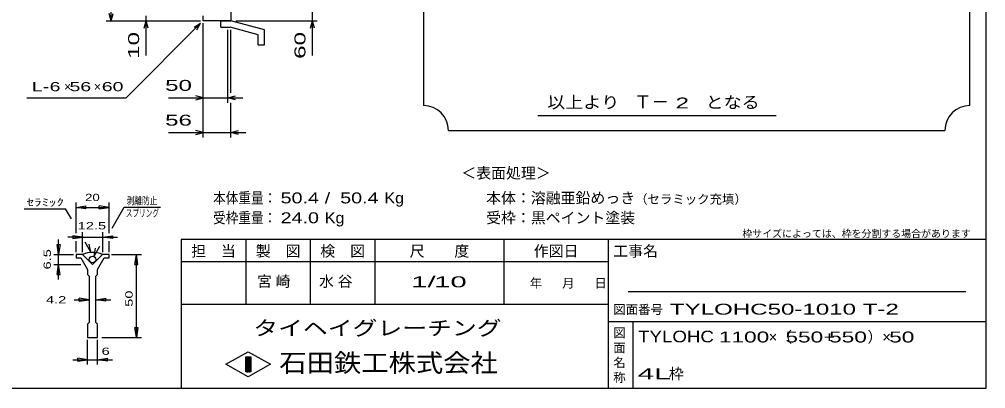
# Model space of a CAD drawing. Units: millimetres, scale not verified. Extents: x -1820 to 1736, y -1282 to 1048.
# Drawn here: x -210 to 1736, y -1152 to -408 of the extents above; entities that cross this region are included whole.
import ezdxf
from ezdxf.enums import TextEntityAlignment as Align

# ---------------------------------------------------------------- set-up
doc = ezdxf.new("R2010")
doc.units = ezdxf.units.MM
doc.header["$LTSCALE"] = 10
for name, color, linetype, lineweight in [('0_2', 150, 'Continuous', 25), ('19', 6, 'Continuous', 25), ('22', 2, 'Continuous', 25), ('32', 4, 'Continuous', 25)]:
    doc.layers.add(name, color=color, linetype=linetype, lineweight=lineweight)
doc.styles.add('ベクトル', font='')
doc.styles.get('ベクトル').set_extended_font_data('ベクトル')

msp = doc.modelspace()

# ---------------------------------------------------------------- linework, layer by layer
at = {"layer": '0_2'}
for p, q in [((1736, 1048.5), (1736, -1151.5)), ((1736, -851.5), (116, -851.5)), ((116, -851.5), (116, -1151.5)), ((246, -851.5), (246, -981.5)), ((376, -981.5), (376, -851.5)), ((506, -851.5), (506, -981.5)), ((766, -981.5), (766, -851.5)), ((976, -851.5), (976, -1151.5)), ((976, -896.5), (116, -896.5)), ((1696, -956.5), (1016, -956.5)), ((116, -981.5), (976, -981.5)), ((976, -1016.5), (1736, -1016.5)), ((1026, -1151.5), (1026, -1016.5)), ((206, -1102.5), (251, -1077.5)), ((246, -1087.5), (256, -1087.5)), ((246, -1117.5), (246, -1087.5)), ((246, -1087.5), (248, -1087.5)), ((248, -1087.5), (248, -1117.5)), ((250, -1117.5), (250, -1087.5)), ((250, -1087.5), (252, -1087.5)), ((251, -1077.5), (296, -1102.5)), ((252, -1087.5), (252, -1117.5)), ((254, -1117.5), (254, -1087.5)), ((254, -1087.5), (256, -1087.5)), ((256, -1087.5), (256, -1117.5)), ((256, -1087.5), (256, -1117.5)), ((251, -1127.5), (206, -1102.5)), ((296, -1102.5), (251, -1127.5)), ((256, -1117.5), (246, -1117.5)), ((248, -1117.5), (250, -1117.5)), ((252, -1117.5), (254, -1117.5)), ((1736, -1151.5), (-1724, -1151.5))]:
    msp.add_line(p, q, dxfattribs=at)
at = {"layer": '19'}
for p, q in [((216, 709), (216, -411)), ((160, -411), (160, -401)), ((216, -411), (160, -411)), ((195.99, -424.01), (195.99, -411.01)), ((195.99, -424.01), (214.28, -424.01)), ((196, -411), (216, -411)), ((270.61, -439.1), (214.28, -424.01)), ((283.61, -429.12), (216, -411)), ((270.61, -459.12), (270.61, -439.1)), ((283.61, -459.12), (283.61, -429.12)), ((270.61, -459.12), (283.61, -459.12))]:
    msp.add_line(p, q, dxfattribs=at)
at = {"layer": '22', "color": 4}
for p, q in [((604, 968.5), (604, -581.5)), ((1704, -581.5), (1704, 968.5)), ((-25, -411), (-25, 709)), ((380, -411), (380, -351)), ((-25, -411), (-29, -396)), ((-25, -411), (-21, -396)), ((45, -411), (45, -401)), ((-35, -411), (155, -411)), ((5, -566), (155, -416)), ((35, -411), (155, -411)), ((41, -426), (45, -411)), ((49, -426), (45, -411)), ((45, -481), (45, -411)), ((142, -424), (155, -416)), ((147, -429), (155, -416)), ((160, -576), (160, -416)), ((160, -646), (160, -416)), ((226, -411), (390, -411)), ((376, -426), (380, -411)), ((384, -426), (380, -411)), ((380, -481), (380, -411)), ((210, -576), (210, -429)), ((216, -556), (216, -429)), ((160, -566), (145, -562)), ((210, -566), (225, -562)), ((-195, -566), (5, -566)), ((90, -566), (160, -566)), ((145, -570), (160, -566)), ((160, -566), (210, -566)), ((225, -570), (210, -566)), ((210, -566), (240, -566)), ((216, -646), (216, -576)), ((834, -601.5), (1314, -601.5)), ((90, -636), (160, -636)), ((160, -636), (145, -632)), ((145, -640), (160, -636)), ((160, -636), (216, -636)), ((216, -636), (231, -632)), ((231, -640), (216, -636)), ((216, -636), (246, -636)), ((654, -631.5), (1654, -631.5))]:
    msp.add_line(p, q, dxfattribs=at)
for centre, start, end in [((604, -631.5), 0, 90), ((1704, -631.5), 90, 180)]:
    msp.add_arc(centre, 50, start, end, dxfattribs=at)
at = {"layer": '32'}
for p, q in [((-96, -838.5), (-96, -776.5)), ((-29.33, -838.5), (-29.33, -776.5)), ((-200.33, -789.5), (-117, -789.5)), ((-105.33, -809.5), (-117, -789.5)), ((-96, -786.5), (-76, -783.5)), ((-76, -789.5), (-96, -786.5)), ((-96, -786.5), (-29.33, -786.5)), ((-76, -789.5), (-76, -783.5)), ((-29.33, -786.5), (-49.33, -783.5)), ((-49.33, -789.5), (-49.33, -783.5)), ((-49.33, -789.5), (-29.33, -786.5)), ((-23.33, -828.17), (1, -786.17)), ((1, -786.17), (74.34, -786.17)), ((-82.67, -876.5), (-82.67, -836.5)), ((-42.67, -836.5), (-42.67, -876.5)), ((-131, -881.5), (-131, -851.5)), ((-82.67, -846.5), (-112.67, -846.5)), ((-82.67, -846.5), (-102.67, -843.5)), ((-102.67, -843.5), (-102.67, -849.5)), ((-102.67, -849.5), (-82.67, -846.5)), ((-96, -876.5), (-96, -854.5)), ((-82.67, -846.5), (-42.67, -846.5)), ((-42.67, -846.5), (-22.67, -843.5)), ((-22.67, -849.5), (-42.67, -846.5)), ((-42.67, -846.5), (-12.67, -846.5)), ((-29.33, -876.5), (-29.33, -854.5)), ((-22.67, -843.5), (-22.67, -849.5)), ((-131, -881.5), (-134, -861.5)), ((-134, -861.5), (-128, -861.5)), ((-128, -861.5), (-131, -881.5)), ((-66, -876.5), (-77.67, -856.5)), ((-66, -876.5), (-69.67, -860.83)), ((-59.33, -884.83), (-48, -864.83)), ((-59.33, -884.83), (-57, -868.83)), ((-141, -881.5), (-101, -881.5)), ((-131, -901.5), (-131, -881.5)), ((-96, -881.5), (-96, -888.17)), ((-82.67, -881.5), (-96, -881.5)), ((-96, -888.17), (-86, -888.17)), ((-86, -888.17), (-72.67, -911.5)), ((-62.67, -901.5), (-82.67, -881.5)), ((-42.67, -881.5), (-62.67, -901.5)), ((-52.67, -911.5), (-39.33, -888.17)), ((-29.33, -881.5), (-42.67, -881.5)), ((-39.33, -888.17), (-29.33, -888.17)), ((-29.33, -888.17), (-29.33, -881.5)), ((-24.33, -881.5), (35.67, -881.5)), ((22.67, -901.5), (25.67, -881.5)), ((28.67, -901.5), (25.67, -881.5)), ((25.67, -1048.17), (25.67, -881.5)), ((-141, -901.5), (-86, -901.5)), ((-134, -921.5), (-131, -901.5)), ((-128, -921.5), (-131, -901.5)), ((-131, -931.5), (-131, -901.5)), ((-72.67, -911.5), (-72.67, -921.5)), ((-52.67, -921.5), (-52.67, -911.5)), ((22.67, -901.5), (28.67, -901.5)), ((-134, -921.5), (-128, -921.5)), ((-72.67, -921.5), (-69.33, -924.83)), ((-69.33, -924.83), (-69.33, -1018.17)), ((-56, -924.83), (-52.67, -921.5)), ((-56, -1018.17), (-56, -924.83)), ((-99.67, -972.61), (-69.67, -972.61)), ((-69.67, -972.61), (-89.67, -969.61)), ((-89.67, -975.61), (-89.67, -969.61)), ((-89.67, -975.61), (-69.67, -972.61)), ((-55.67, -972.61), (-35.67, -969.61)), ((-35.67, -975.61), (-55.67, -972.61)), ((-55.67, -972.61), (-25.67, -972.61)), ((-35.67, -975.61), (-35.67, -969.61)), ((-69.33, -1018.17), (-72.67, -1021.5)), ((-72.67, -1021.5), (-72.67, -1048.17)), ((-52.67, -1021.5), (-56, -1018.17)), ((-52.67, -1048.17), (-52.67, -1021.5)), ((25.67, -1048.17), (22.67, -1028.17)), ((22.67, -1028.17), (28.67, -1028.17)), ((28.67, -1028.17), (25.67, -1048.17)), ((-72.67, -1048.17), (-52.67, -1048.17)), ((-44.33, -1048.17), (35.67, -1048.17)), ((-72.67, -1103.17), (-72.67, -1053.17)), ((-52.67, -1103.17), (-52.67, -1053.17)), ((-102.67, -1093.17), (-72.67, -1093.17)), ((-72.67, -1093.17), (-92.67, -1090.17)), ((-92.67, -1096.17), (-92.67, -1090.17)), ((-92.67, -1096.17), (-72.67, -1093.17)), ((-72.67, -1093.17), (-52.67, -1093.17)), ((-52.67, -1093.17), (-32.67, -1090.17)), ((-32.67, -1096.17), (-52.67, -1093.17)), ((-52.67, -1093.17), (-22.67, -1093.17)), ((-32.67, -1096.17), (-32.67, -1090.17))]:
    msp.add_line(p, q, dxfattribs=at)
msp.add_circle((-62.67, -891.5), 6.67, dxfattribs=at)
msp.add_arc((-63, -927.18), 50, 66, 113, dxfattribs=at)

# ---------------------------------------------------------------- texts
at = {"layer": '0_2', "style": 'ベクトル'}
for s, height, p in [('枠サイズによっては、枠を分割する場合があります', 14.66, (1246, -839.5)), ('担\u3000当', 21.99, (136, -874.5)), ('製\u3000図', 21.99, (266, -874.5)), ('検\u3000図', 21.99, (396, -874.5)), ('尺\u3000\u3000度', 21.99, (576, -874.5)), ('作図日', 21.99, (826, -874.5)), ('工事名', 21.99, (986, -874.5)), ('年', 18.33, (818, -939)), ('月', 18.33, (883, -939)), ('日', 18.33, (948, -939)), ('図面番号', 18.33, (986, -992)), ('図', 18.33, (986, -1039)), ('面', 18.33, (986, -1069)), ('名', 18.33, (986, -1099)), ('称', 18.33, (986, -1129))]:
    msp.add_text(s, height=height, dxfattribs=at).set_placement(p, align=Align.MIDDLE_LEFT)
at = {"layer": '0_2', "color": 222, "style": 'ベクトル'}
for s, height, width, p in [('タイヘイグレーチング', 29.33, 1.25, (261, -1029.5)), ('石田鉄工株式会社', 36.66, 1.1, (313.5, -1099.5))]:
    msp.add_text(s, height=height, dxfattribs=dict(at, width=width)).set_placement(p, align=Align.MIDDLE_LEFT)
at = {"layer": '22', "style": 'ベクトル', "width": 1.65}
for s, p in [(' 10 ', (20, -501)), (' 60 ', (355, -501))]:
    msp.add_text(s, height=21.99, rotation=90, dxfattribs=at).set_placement(p, align=Align.MIDDLE_LEFT)
at = {"layer": '22', "style": 'ベクトル'}
for s, height, width, p in [('L-', 18.33, 1.6, (-185, -543.5)), (' 6 ', 18.33, 1.6, (-160, -543.5)), (' 56 ', 18.33, 1.6, (-120, -543.5)), (' 60 ', 18.33, 1.6, (-55, -543.5)), (' 50 ', 21.99, 1.65, (70, -541)), ('以上より\u3000', 24.19, 1.1, (853, -575)), ('となる', 24.19, 1.1, (1172, -575)), (' 2 ', 21.99, 1.65, (1098, -576.5)), (' 56 ', 21.99, 1.65, (70, -611)), ('本体重量：', 21.99, 0.85, (180, -767.5)), (' 50.4', 21.99, 1.35, (305, -767.5)), ('/', 21.99, 1.35, (405, -767.5)), (' 50.4', 21.99, 1.35, (425, -767.5)), ('Kg', 21.99, 1.1, (525, -767.5)), ('受枠重量：', 21.99, 0.85, (180, -807.5)), (' 24.0', 21.99, 1.35, (305, -807.5)), ('Kg', 21.99, 1.1, (405, -807.5)), ('1/', 21.99, 2, (579, -936.5)), (' 10 ', 21.99, 2, (609, -936.5)), ('TYLOHC50-1010 T-2        ', 21.99, 1.65, (1100, -991.5)), ('TYLOHC', 23.46, 1.2, (1036, -1046.5)), (' 1100 ', 21.99, 1.55, (1186, -1047.5)), (' 550 ', 21.99, 1.55, (1320, -1047.5)), ('+', 21.99, 1.3, (1410, -1047.5)), (' 550 ', 21.99, 1.55, (1408, -1047.5)), (' 50 ', 21.99, 1.55, (1529, -1047.5)), ('4L', 21.99, 2.05, (1035, -1121.5))]:
    msp.add_text(s, height=height, dxfattribs=dict(at, width=width)).set_placement(p, align=Align.MIDDLE_LEFT)
for s, height, p in [('×', 18.33, (-120, -543.5)), ('×', 18.33, (-60, -543.5)), ('Ｔ－', 25.66, (1028, -574)), ('＜表面処理＞', 21.99, (680, -717.5)), ('本体：', 21.99, (730, -767.5)), ('溶融亜鉛めっき', 21.99, (820, -767.5)), ('（セラミック充填）', 18.33, (1030, -770)), ('受枠：', 21.99, (730, -807.5)), ('黒ペイント塗装', 21.99, (820, -807.5)), ('×（', 21.99, (1299, -1047.5)), ('）×', 21.99, (1498, -1047.5)), ('枠', 21.99, (1098, -1121.5))]:
    msp.add_text(s, height=height, dxfattribs=at).set_placement(p, align=Align.MIDDLE_LEFT)
at = {"layer": '22', "char_height": 21.99, "attachment_point": 4, "style": 'ベクトル'}
for s, insert in [('\\T1.25;宮崎\u3000', (268.5, -936.5)), ('\\T1.25;水谷\u3000', (393.5, -936.5))]:
    msp.add_mtext(s, dxfattribs=dict(at, insert=insert))
at = {"layer": '32', "color": 2, "style": 'ベクトル'}
for s, width, p in [('20', 1.35, (-77.67, -766.5)), ('ｾﾗﾐｯｸ', 1.5, (-195.33, -776.5)), ('剥離防止', 0.75, (6, -773.17)), ('スプリング', 0.65, (4.34, -798.17)), ('12.5', 1.5, (-92.67, -823.5)), (' 4.2 ', 1.5, (-164.67, -972.61)), (' 6 ', 1.5, (-52.67, -1076.17))]:
    msp.add_text(s, height=14.66, dxfattribs=dict(at, width=width)).set_placement(p, align=Align.MIDDLE_LEFT)
at = {"layer": '32', "color": 2, "style": 'ベクトル', "width": 1.5}
for s, p in [('6.5', (-154, -911.5)), (' 50 ', (10.67, -994.83))]:
    msp.add_text(s, height=14.66, rotation=90, dxfattribs=at).set_placement(p, align=Align.MIDDLE_LEFT)

doc.saveas('drawing.dxf')
